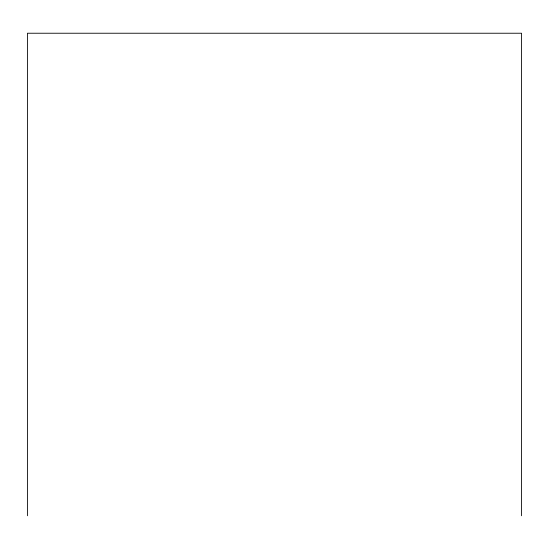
<?xml version="1.0" encoding="UTF-8"?>
<svg xmlns="http://www.w3.org/2000/svg" width="549" height="549" viewBox="0 0 549 549"><rect width="100%" height="100%" fill="white"/><g stroke="black" fill="none" stroke-linecap="round" stroke-linejoin="round"><path stroke-width="0.82" d="M521.55 515.765L521.55 33.235L27.45 33.235L27.45 515.765"/></g></svg>
